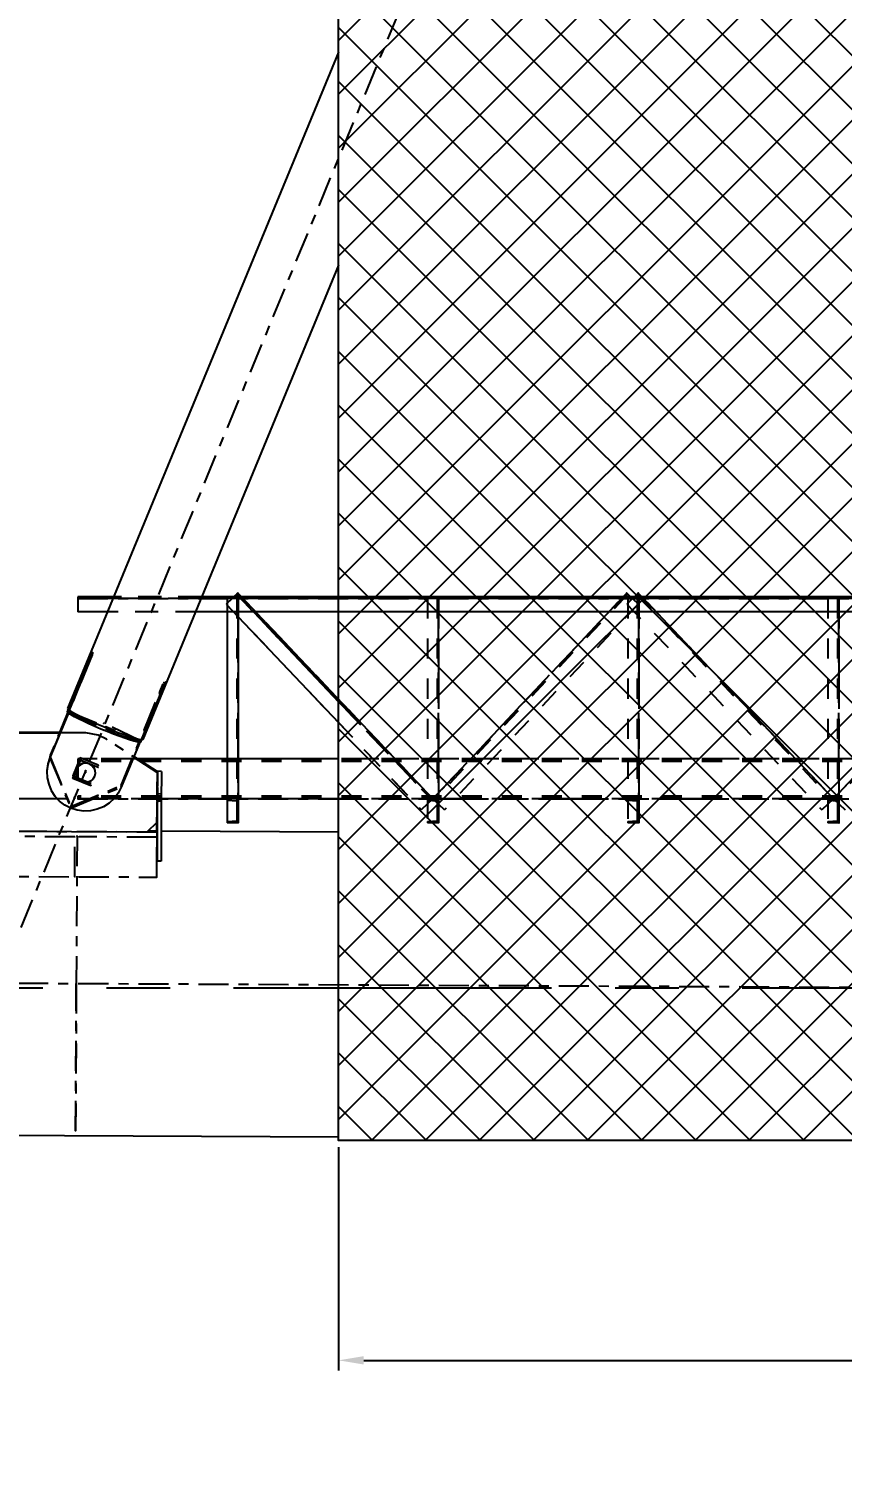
# Model space of a CAD drawing. Header units: millimetres. Extents: x 2368 to 8313, y 7493 to 11698.
# Drawn here: x 5055.7 to 5136.9, y 11022.9 to 11167.3 of the extents above; entities that cross this region are included whole.
import ezdxf

# ---------------------------------------------------------------- set-up
doc = ezdxf.new("R2010")
doc.units = ezdxf.units.MM
for name, pattern in [('CENTER', [50.8, 31.75, -6.35, 6.35, -6.35]), ('XKITLINE00', [0]), ('XKITLINE02', [4, 2, -2]), ('XKITLINE03', [6, 3, -1, 1, -1])]:
    doc.linetypes.add(name, pattern=pattern)
doc.styles.add('ROMANS', font='romans.shx')
doc.dimstyles.new('MD300', dxfattribs={"dimtxt": 2.5, "dimasz": 2.5, "dimexe": 1, "dimexo": 1, "dimgap": 0.5, "dimtad": 1, "dimdec": 1, "dimlfac": 50, "dimrnd": 0.5, "dimdsep": 46, "dimtxsty": 'ROMANS', "dimcen": 1, "dimclrd": 146, "dimclre": 146, "dimclrt": 30, "dimadec": 1, "dimazin": 2, "dimtfac": 1, "dimtdec": 1, "dimtmove": 0, "dimatfit": 1, "dimfxl": 1, "dimtolj": 1, "dimtzin": 0, "dimlwd": -1, "dimlwe": -1, "dimarcsym": 0})

# ---------------------------------------------------------------- blocks, each defined once
blk = doc.blocks.new('*D28')
at = {"color": 146, "transparency": 16777216}
for p, q in [((4264.13, 11249.2), (4264.13, 10991.04)), ((5216.59, 11054.98), (5216.59, 10991.04)), ((5214.09, 10992.04), (4266.63, 10992.04))]:
    blk.add_line(p, q, dxfattribs=at)
for points in [[(4266.63, 10992.45), (4266.63, 10991.62), (4264.13, 10992.04)], [(5214.09, 10992.45), (5214.09, 10991.62), (5216.59, 10992.04)]]:
    blk.add_solid(points, dxfattribs=at)
at = {"layer": 'Defpoints', "color": 0, "transparency": 16777216}
for p in [(4264.13, 11250.2), (5216.59, 11055.98), (4264.13, 10992.04)]:
    blk.add_point(p, dxfattribs=at)
at = {"color": 30, "transparency": 16777216, "insert": (4740.36, 10993.79), "char_height": 2.5, "attachment_point": 5, "style": 'ROMANS'}
blk.add_mtext('\\A1;47623', dxfattribs=at)
blk = doc.blocks.new('*D36')
at = {"color": 146, "transparency": 16777216}
for p, q in [((3888.59, 11276.27), (3888.59, 10979.26)), ((5216.59, 11054.98), (5216.59, 10979.26)), ((3891.09, 10980.26), (5214.09, 10980.26))]:
    blk.add_line(p, q, dxfattribs=at)
for points in [[(3891.09, 10980.68), (3891.09, 10979.85), (3888.59, 10980.26)], [(5214.09, 10980.68), (5214.09, 10979.85), (5216.59, 10980.26)]]:
    blk.add_solid(points, dxfattribs=at)
at = {"layer": 'Defpoints', "color": 0, "transparency": 16777216}
for p in [(3888.59, 11277.27), (5216.59, 11055.98), (5216.59, 10980.26)]:
    blk.add_point(p, dxfattribs=at)
at = {"color": 30, "transparency": 16777216, "insert": (4552.59, 10982.01), "char_height": 2.5, "attachment_point": 5, "style": 'ROMANS'}
blk.add_mtext('\\A1;66400', dxfattribs=at)
blk = doc.blocks.new('*D38')
at = {"color": 146, "transparency": 16777216}
for p, q in [((3888.58, 11276.27), (3888.58, 10968.16)), ((6544.59, 11276.27), (6544.59, 10968.16)), ((6542.09, 10969.16), (3891.08, 10969.16))]:
    blk.add_line(p, q, dxfattribs=at)
for points in [[(3891.08, 10969.58), (3891.08, 10968.75), (3888.58, 10969.16)], [(6542.09, 10969.58), (6542.09, 10968.75), (6544.59, 10969.16)]]:
    blk.add_solid(points, dxfattribs=at)
at = {"layer": 'Defpoints', "color": 0, "transparency": 16777216}
for p in [(3888.58, 11277.27), (6544.59, 11277.27), (3888.58, 10969.16)]:
    blk.add_point(p, dxfattribs=at)
at = {"color": 30, "transparency": 16777216, "insert": (5216.59, 10970.91), "char_height": 2.5, "attachment_point": 5, "style": 'ROMANS'}
blk.add_mtext('\\A1;132800', dxfattribs=at)
blk = doc.blocks.new('*D43')
at = {"color": 146, "transparency": 16777216}
for p, q in [((5055.56, 11273.42), (5043.55, 11273.42)), ((5044.55, 11092.92), (5044.55, 11270.92)), ((5059.56, 11090.42), (5043.55, 11090.42))]:
    blk.add_line(p, q, dxfattribs=at)
for points in [[(5044.13, 11270.92), (5044.96, 11270.92), (5044.55, 11273.42)], [(5044.13, 11092.92), (5044.96, 11092.92), (5044.55, 11090.42)]]:
    blk.add_solid(points, dxfattribs=at)
at = {"layer": 'Defpoints', "color": 0, "transparency": 16777216}
for p in [(5044.55, 11273.42), (5056.56, 11273.42), (5060.56, 11090.42)]:
    blk.add_point(p, dxfattribs=at)
at = {"color": 30, "transparency": 16777216, "insert": (5042.8, 11181.92), "char_height": 2.5, "attachment_point": 5, "rotation": 90, "style": 'ROMANS'}
blk.add_mtext('\\A1;9150', dxfattribs=at)
blk = doc.blocks.new('*D44')
at = {"color": 146, "transparency": 16777216}
for p, q in [((5086.59, 11055.61), (5086.59, 11033.33)), ((5346.59, 11055.28), (5346.59, 11033.33)), ((5089.09, 11034.33), (5344.09, 11034.33))]:
    blk.add_line(p, q, dxfattribs=at)
for points in [[(5089.09, 11034.75), (5089.09, 11033.92), (5086.59, 11034.33)], [(5344.09, 11034.75), (5344.09, 11033.92), (5346.59, 11034.33)]]:
    blk.add_solid(points, dxfattribs=at)
at = {"layer": 'Defpoints', "color": 0, "transparency": 16777216}
for p in [(5086.59, 11056.61), (5346.59, 11056.28), (5346.59, 11034.33)]:
    blk.add_point(p, dxfattribs=at)
at = {"color": 30, "transparency": 16777216, "insert": (5216.59, 11036.08), "char_height": 2.5, "attachment_point": 5, "style": 'ROMANS'}
blk.add_mtext('\\A1;13000', dxfattribs=at)

msp = doc.modelspace()

# ---------------------------------------------------------------- hatches: boundary and pattern name
h = msp.add_hatch()
h.set_pattern_fill('ANSI37', color=1, scale=1.2, style=0)
h.set_pattern_definition([(45, (2834.9725, 7335.82), (-2.6940768, 2.6940768), []), (135, (2834.9725, 7335.82), (-2.6940768, -2.6940768), [])])
h.paths.add_polyline_path([(5346.5882, 11056.2805), (5346.5882, 11216.2805), (5086.5882, 11216.2805), (5086.5882, 11056.2805)])

# ---------------------------------------------------------------- linework, layer by layer
at = {"color": 8, "linetype": 'XKITLINE03'}
for p, q in [((5052.5881, 11072.0118), (5216.5881, 11469.2205)), ((5052.5882, 11072.0118), (5216.5882, 11469.2205)), ((5061.9796, 11104.9461), (5057.7347, 11094.6648)), ((5061.9796, 11104.9461), (5057.7347, 11094.6648)), ((5061.9836, 11104.7952), (5057.7387, 11094.5139)), ((5061.9836, 11104.7952), (5057.7387, 11094.5139)), ((5064.8743, 11091.7414), (5069.1193, 11102.0227)), ((5064.8744, 11091.7414), (5069.1193, 11102.0227)), ((5064.8783, 11091.5905), (5069.1233, 11101.8718)), ((5064.8784, 11091.5905), (5069.1233, 11101.8718)), ((5059.4928, 11099.1046), (5059.531, 11099.1398)), ((5059.4928, 11099.1046), (5059.531, 11099.1398)), ((5059.5337, 11099.0369), (5059.4928, 11099.1046)), ((5059.5337, 11099.0369), (5059.4928, 11099.1046)), ((5059.531, 11099.1398), (5066.7763, 11096.1732)), ((5059.531, 11099.1398), (5066.7764, 11096.1732)), ((5059.6399, 11099.1427), (5066.6651, 11096.2661)), ((5059.6399, 11099.1427), (5066.6651, 11096.2661)), ((5059.6451, 11098.9439), (5066.6704, 11096.0673)), ((5059.6452, 11098.9439), (5066.6704, 11096.0673)), ((5061.3533, 11096.9922), (5043.6591, 11097.0533)), ((5061.3533, 11096.9922), (5043.6591, 11097.0533)), ((5062.5652, 11096.7625), (5061.3533, 11096.9922)), ((5062.5652, 11096.7625), (5061.3533, 11096.9922)), ((5066.6651, 11096.2661), (5063.1458, 11097.9564)), ((5066.6651, 11096.2661), (5063.1458, 11097.9564)), ((5066.6704, 11096.0673), (5063.1644, 11097.2536)), ((5066.6704, 11096.0673), (5063.1645, 11097.2536)), ((5063.4011, 11096.3576), (5062.5652, 11096.7625)), ((5063.401, 11096.3576), (5062.5652, 11096.7625)), ((5068.4733, 11093.0949), (5063.401, 11096.3576)), ((5068.4733, 11093.0949), (5063.4011, 11096.3576)), ((5066.7763, 11096.1732), (5066.8174, 11096.1054)), ((5066.7764, 11096.1732), (5066.8175, 11096.1054)), ((5066.8174, 11096.1054), (5066.7791, 11096.0702)), ((5066.8175, 11096.1054), (5066.7791, 11096.0702)), ((5057.7347, 11094.6648), (5059.8363, 11089.647)), ((5057.7347, 11094.6648), (5059.8363, 11089.647)), ((5057.7387, 11094.5139), (5059.8403, 11089.4962)), ((5057.7387, 11094.5139), (5059.8403, 11089.4962)), ((5060.7756, 11094.4933), (5060.0377, 11092.7061)), ((5060.7756, 11094.4933), (5060.0377, 11092.7061)), ((5060.7811, 11094.2839), (5060.0432, 11092.4966)), ((5060.7812, 11094.2839), (5060.0433, 11092.4966)), ((5060.7816, 11094.2697), (5060.0436, 11092.4825)), ((5060.7815, 11094.2697), (5060.0436, 11092.4825)), ((5062.5698, 11093.7587), (5060.7756, 11094.4933)), ((5062.5698, 11093.7587), (5060.7756, 11094.4933)), ((5062.5753, 11093.5493), (5060.7811, 11094.2839)), ((5062.5753, 11093.5493), (5060.7812, 11094.2839)), ((5062.5757, 11093.5351), (5060.7815, 11094.2697)), ((5062.5757, 11093.5351), (5060.7816, 11094.2697)), ((5060.0377, 11092.7061), (5061.8319, 11091.9714)), ((5060.0377, 11092.7061), (5061.8318, 11091.9714)), ((5060.0432, 11092.4966), (5061.8374, 11091.762)), ((5060.0433, 11092.4966), (5061.8374, 11091.762)), ((5060.0436, 11092.4825), (5061.8378, 11091.7478)), ((5060.0436, 11092.4825), (5061.8378, 11091.7478)), ((5061.3039, 11093.2253), (5061.3091, 11093.0301)), ((5061.3039, 11093.2253), (5061.3091, 11093.0301)), ((5068.4445, 11087.1187), (5068.4733, 11093.0949)), ((5068.4445, 11087.1187), (5068.4733, 11093.0949)), ((5068.4792, 11090.1696), (5068.4934, 11093.1161)), ((5068.4792, 11090.1696), (5068.4934, 11093.1161)), ((5059.8363, 11089.647), (5064.8744, 11091.7414)), ((5059.8363, 11089.647), (5064.8743, 11091.7414)), ((5059.8403, 11089.4962), (5064.8784, 11091.5905)), ((5059.8403, 11089.4962), (5064.8783, 11091.5905)), ((5068.4859, 11091.5491), (5068.457, 11085.5715)), ((5068.4858, 11091.5491), (5068.457, 11085.5715)), ((5068.4503, 11084.192), (5068.4792, 11090.1696)), ((5068.4504, 11084.192), (5068.4792, 11090.1696)), ((5036.4449, 11087.265), (5068.4445, 11087.1187)), ((5036.4449, 11087.265), (5068.4445, 11087.1187)), ((5060.4609, 11086.694), (5060.3899, 11071.9741)), ((5060.461, 11086.694), (5060.39, 11071.9741)), ((5068.4646, 11087.1385), (5068.4503, 11084.192)), ((5068.4646, 11087.1385), (5068.4504, 11084.192)), ((5068.457, 11085.5715), (5068.4646, 11087.1385)), ((5068.457, 11085.5715), (5068.4646, 11087.1385)), ((5060.2525, 11086.6183), (5044.6687, 11086.6895)), ((5060.2526, 11086.6183), (5044.6688, 11086.6895)), ((5060.2333, 11082.6341), (5060.2525, 11086.6183)), ((5060.2334, 11082.6341), (5060.2526, 11086.6183)), ((5068.4396, 11086.5808), (5060.6685, 11086.6164)), ((5068.4396, 11086.5808), (5060.6685, 11086.6164)), ((5068.4204, 11082.5966), (5068.4396, 11086.5808)), ((5068.4204, 11082.5966), (5068.4396, 11086.5808)), ((5044.6495, 11082.7053), (5060.2333, 11082.6341)), ((5044.6496, 11082.7053), (5060.2334, 11082.6341)), ((5060.6493, 11082.6322), (5068.4204, 11082.5966)), ((5060.6493, 11082.6322), (5068.4204, 11082.5966)), ((5006.5906, 11072.2337), (5216.5882, 11071.2206)), ((5006.5906, 11072.2337), (5216.5881, 11071.2206)), ((5060.39, 11071.9741), (5060.3189, 11057.2543)), ((5060.3189, 11057.2543), (5060.3899, 11071.9741)), ((5060.3899, 11071.9741), (5060.3189, 11057.2543)), ((5060.3189, 11057.2543), (5060.3899, 11071.9741))]:
    msp.add_line(p, q, dxfattribs=at)
at = {"color": 8, "linetype": 'XKITLINE00'}
for p, q in [((5086.5882, 11164.9924), (5059.5144, 11099.4197)), ((5086.5882, 11143.7273), (5067.0241, 11096.343)), ((5061.8444, 11104.876), (5059.5622, 11099.3484)), ((5061.959, 11104.7816), (5059.6768, 11099.2541)), ((5061.8729, 11104.9401), (5061.8444, 11104.876)), ((5061.9731, 11104.8232), (5061.8444, 11104.876)), ((5061.9004, 11104.9958), (5061.8729, 11104.9401)), ((5061.9924, 11104.8912), (5061.8729, 11104.9401)), ((5061.9247, 11105.0388), (5061.9004, 11104.9958)), ((5061.9294, 11105.0453), (5061.9247, 11105.0388)), ((5061.9522, 11105.0629), (5061.9294, 11105.0453)), ((5061.9772, 11105.0677), (5061.9522, 11105.0629)), ((5061.9824, 11104.8506), (5061.959, 11104.7816)), ((5061.9954, 11105.0538), (5061.9772, 11105.0677)), ((5061.9987, 11104.9168), (5061.9824, 11104.8506)), ((5061.9954, 11105.0538), (5062.0054, 11105.0223)), ((5062.0065, 11104.9755), (5061.9987, 11104.9168)), ((5062.0054, 11105.0223), (5062.0065, 11104.9755)), ((5069.1489, 11101.8377), (5066.8666, 11096.3101)), ((5069.2602, 11101.8395), (5066.978, 11096.3119)), ((5069.18, 11101.9035), (5069.1489, 11101.8377)), ((5069.2602, 11101.8395), (5069.1676, 11101.8774)), ((5069.2131, 11101.9628), (5069.18, 11101.9035)), ((5069.2862, 11101.9047), (5069.2003, 11101.9399)), ((5069.2459, 11102.0113), (5069.2131, 11101.9628)), ((5069.2759, 11102.0453), (5069.2459, 11102.0113)), ((5069.2862, 11101.9047), (5069.2602, 11101.8395)), ((5069.3009, 11102.0625), (5069.2759, 11102.0453)), ((5069.3081, 11101.9626), (5069.2862, 11101.9047)), ((5069.3191, 11102.0615), (5069.3009, 11102.0625)), ((5069.3244, 11102.009), (5069.3081, 11101.9626)), ((5069.3191, 11102.0615), (5069.3291, 11102.0424)), ((5069.3296, 11102.0267), (5069.3244, 11102.009)), ((5069.3291, 11102.0424), (5069.3296, 11102.0267)), ((5059.6838, 11099.2487), (5057.7381, 11094.5361)), ((5059.6986, 11099.2373), (5057.7393, 11094.4918)), ((5059.5313, 11099.0399), (5058.708, 11097.0457)), ((5059.5473, 11099.0314), (5058.7274, 11097.0457)), ((5059.5889, 11099.3374), (5059.4928, 11099.1046)), ((5059.4928, 11099.1046), (5059.5034, 11099.0747)), ((5059.6085, 11099.3294), (5059.5034, 11099.0747)), ((5059.5034, 11099.0747), (5059.5337, 11099.0369)), ((5059.5144, 11099.4197), (5059.5622, 11099.3484)), ((5059.6478, 11099.3133), (5059.5337, 11099.0369)), ((5059.5867, 11099.0152), (5059.5337, 11099.0369)), ((5059.6935, 11099.2946), (5059.5622, 11099.3484)), ((5059.7506, 11099.1991), (5059.6452, 11098.9439)), ((5059.8744, 11098.7946), (5059.6452, 11098.9439)), ((5059.6935, 11099.2946), (5059.6478, 11099.3133)), ((5059.7409, 11099.2051), (5059.6768, 11099.2541)), ((5060.0175, 11099.0355), (5059.7409, 11099.2051)), ((5059.9827, 11099.0568), (5059.8744, 11098.7946)), ((5060.1997, 11098.6106), (5059.8744, 11098.7946)), ((5060.3929, 11098.8308), (5060.0175, 11099.0355)), ((5060.6113, 11098.3972), (5060.1997, 11098.6106)), ((5060.8557, 11098.5972), (5060.3929, 11098.8308)), ((5061.0973, 11098.1606), (5060.6113, 11098.3972)), ((5061.3918, 11098.3419), (5060.8557, 11098.5972)), ((5061.985, 11098.0727), (5061.3918, 11098.3419)), ((5058.7742, 11097.0455), (5046.1691, 11097.089)), ((5058.7337, 11096.9569), (5046.2101, 11097.0001)), ((5061.6435, 11097.9077), (5061.0973, 11098.1606)), ((5062.234, 11097.646), (5061.6435, 11097.9077)), ((5062.6172, 11097.7976), (5061.985, 11098.0727)), ((5062.8513, 11097.3831), (5062.234, 11097.646)), ((5063.2693, 11097.525), (5062.6172, 11097.7976)), ((5063.4775, 11097.1267), (5062.8513, 11097.3831)), ((5063.9213, 11097.2633), (5063.2693, 11097.525)), ((5064.0944, 11096.8842), (5063.4775, 11097.1267)), ((5064.5535, 11097.0204), (5063.9213, 11097.2633)), ((5064.6837, 11096.6629), (5064.0944, 11096.8842)), ((5065.1467, 11096.8036), (5064.5535, 11097.0204)), ((5065.6828, 11096.6196), (5065.1467, 11096.8036)), ((5065.2283, 11096.4691), (5064.6837, 11096.6629)), ((5066.8374, 11096.3117), (5064.879, 11091.5684)), ((5065.7124, 11096.3085), (5065.2283, 11096.4691)), ((5066.1456, 11096.4739), (5065.6828, 11096.6196)), ((5066.1216, 11096.1858), (5065.7124, 11096.3085)), ((5066.4441, 11096.1046), (5066.1216, 11096.1858)), ((5066.521, 11096.371), (5066.1456, 11096.4739)), ((5066.5514, 11096.3647), (5066.4441, 11096.1046)), ((5066.6704, 11096.0673), (5066.4441, 11096.1046)), ((5066.7976, 11096.3139), (5066.521, 11096.371)), ((5066.7742, 11096.3188), (5066.6704, 11096.0673)), ((5066.7791, 11096.0702), (5066.7437, 11096.0847)), ((5066.8932, 11096.3466), (5066.7791, 11096.0702)), ((5066.8082, 11096.0837), (5066.7791, 11096.0702)), ((5066.8666, 11096.3101), (5066.7976, 11096.3139)), ((5066.9134, 11096.3384), (5066.8082, 11096.0837)), ((5066.978, 11096.3119), (5066.8834, 11096.3506)), ((5066.8932, 11096.3466), (5066.8834, 11096.3506)), ((5067.0241, 11096.343), (5066.978, 11096.3119)), ((5057.7381, 11094.5361), (5057.5374, 11093.8964)), ((5057.7393, 11094.4918), (5057.5385, 11093.852)), ((5057.7381, 11094.5361), (5057.7393, 11094.4918)), ((5061.0803, 11093.9689), (5060.8002, 11093.8525)), ((5061.0807, 11093.9547), (5060.8006, 11093.8383)), ((5061.0807, 11093.9547), (5060.8006, 11093.8383)), ((5061.0811, 11093.9405), (5060.801, 11093.8241)), ((5061.3828, 11093.9935), (5061.0803, 11093.9689)), ((5061.3832, 11093.9793), (5061.0807, 11093.9547)), ((5061.3832, 11093.9793), (5061.0807, 11093.9547)), ((5061.3836, 11093.9651), (5061.0811, 11093.9405)), ((5061.6781, 11093.9237), (5061.3828, 11093.9935)), ((5061.6785, 11093.9095), (5061.3832, 11093.9793)), ((5061.6785, 11093.9095), (5061.3832, 11093.9793)), ((5061.6788, 11093.8953), (5061.3836, 11093.9651)), ((5061.6781, 11093.9237), (5061.6785, 11093.9095)), ((5061.9372, 11093.7664), (5061.6781, 11093.9237)), ((5068.4745, 11093.0505), (5066.117, 11094.5669)), ((5068.4721, 11093.1392), (5066.1455, 11094.6359)), ((5057.5374, 11093.8964), (5057.4512, 11093.2317)), ((5057.4512, 11093.2317), (5057.4524, 11093.1874)), ((5057.5385, 11093.852), (5057.4524, 11093.1874)), ((5057.4524, 11093.1874), (5057.4834, 11092.5179)), ((5057.4834, 11092.5179), (5057.6307, 11091.864)), ((5057.5374, 11093.8964), (5057.5385, 11093.852)), ((5060.412, 11093.3974), (5060.3419, 11093.1032)), ((5060.4124, 11093.3832), (5060.3423, 11093.0891)), ((5060.4124, 11093.3832), (5060.3423, 11093.0891)), ((5060.4128, 11093.369), (5060.3427, 11093.0749)), ((5060.3427, 11093.0749), (5060.3672, 11092.7736)), ((5060.3672, 11092.7736), (5060.4841, 11092.4946)), ((5060.57, 11093.6555), (5060.412, 11093.3974)), ((5060.412, 11093.3974), (5060.4124, 11093.3832)), ((5060.5703, 11093.6413), (5060.4124, 11093.3832)), ((5060.5703, 11093.6413), (5060.4124, 11093.3832)), ((5060.4124, 11093.3832), (5060.4128, 11093.369)), ((5060.5707, 11093.6271), (5060.4128, 11093.369)), ((5060.4841, 11092.4946), (5060.6817, 11092.2653)), ((5060.8002, 11093.8525), (5060.57, 11093.6555)), ((5060.8006, 11093.8383), (5060.5703, 11093.6413)), ((5060.8006, 11093.8383), (5060.5703, 11093.6413)), ((5060.801, 11093.8241), (5060.5707, 11093.6271)), ((5061.9376, 11093.7522), (5061.6785, 11093.9095)), ((5061.9376, 11093.7522), (5061.6785, 11093.9095)), ((5061.6785, 11093.9095), (5061.6788, 11093.8953)), ((5061.938, 11093.738), (5061.6788, 11093.8953)), ((5061.9372, 11093.7664), (5062.1349, 11093.5371)), ((5061.9376, 11093.7522), (5062.1353, 11093.5229)), ((5061.9376, 11093.7522), (5062.1353, 11093.5229)), ((5061.938, 11093.738), (5062.1357, 11093.5087)), ((5062.207, 11092.6343), (5062.049, 11092.3762)), ((5062.1349, 11093.5371), (5062.2517, 11093.2581)), ((5062.1353, 11093.5229), (5062.2521, 11093.2439)), ((5062.1353, 11093.5229), (5062.2521, 11093.2439)), ((5062.1357, 11093.5087), (5062.2525, 11093.2298)), ((5062.2771, 11092.9285), (5062.207, 11092.6343)), ((5062.2525, 11093.2298), (5062.2771, 11092.9285)), ((5068.4745, 11093.0505), (5068.4505, 11088.0703)), ((5068.4721, 11093.1392), (5068.4745, 11093.0505)), ((5068.4936, 11093.1583), (5068.4792, 11090.1696)), ((5068.8936, 11093.1582), (5068.4936, 11093.1601)), ((5068.8936, 11093.1563), (5068.8792, 11090.1677)), ((5057.6307, 11091.864), (5057.8897, 11091.2455)), ((5057.8897, 11091.2455), (5058.2527, 11090.6813)), ((5060.9409, 11092.108), (5060.6817, 11092.2653)), ((5061.2362, 11092.0383), (5060.9409, 11092.108)), ((5061.5387, 11092.0628), (5061.2362, 11092.0383)), ((5061.8188, 11092.1792), (5061.5387, 11092.0628)), ((5062.049, 11092.3762), (5061.8188, 11092.1792)), ((5064.879, 11091.5684), (5064.5698, 11090.9731)), ((5058.2527, 11090.6813), (5058.7085, 11090.1884)), ((5059.2433, 11089.7818), (5058.7085, 11090.1884)), ((5059.8409, 11089.474), (5059.2433, 11089.7818)), ((5063.1, 11089.6245), (5062.479, 11089.3664)), ((5063.6666, 11089.9861), (5063.1, 11089.6245)), ((5064.1615, 11090.4403), (5063.6666, 11089.9861)), ((5064.5698, 11090.9731), (5064.1615, 11090.4403)), ((5068.4792, 11090.1696), (5068.4504, 11084.192)), ((5068.8792, 11090.1677), (5068.4792, 11090.1696)), ((5068.8827, 11090.8944), (5068.4827, 11090.8963)), ((5068.8792, 11090.1677), (5068.8504, 11084.1901)), ((5060.4831, 11089.2742), (5059.8409, 11089.474)), ((5061.1504, 11089.1885), (5060.4831, 11089.2742)), ((5061.8225, 11089.2195), (5061.1504, 11089.1885)), ((5062.479, 11089.3664), (5061.8225, 11089.2195)), ((5067.4457, 11087.0789), (5037.4461, 11087.216)), ((5068.4505, 11088.0703), (5067.4457, 11087.0789)), ((5068.4648, 11087.1754), (5067.5479, 11087.1798)), ((5086.5882, 11087.0879), (5068.8648, 11087.1734)), ((5068.8504, 11084.1901), (5068.4504, 11084.192)), ((5086.5882, 11056.6076), (5006.3266, 11056.9948))]:
    msp.add_line(p, q, dxfattribs=at)
at = {"color": 7, "linetype": 'XKITLINE00'}
for p, q in [((5060.5555, 11110.5862), (5060.5555, 11109.0862)), ((5060.5555, 11110.5862), (5060.5555, 11110.5862)), ((5064.1248, 11110.5862), (5060.5555, 11110.5862)), ((5086.5882, 11110.5862), (5072.9048, 11110.5862)), ((5076.5192, 11110.9666), (5076.118, 11110.5862)), ((5076.4031, 11110.8565), (5076.6595, 11110.5862)), ((5076.5192, 11110.9666), (5076.88, 11110.5862)), ((5063.5055, 11109.0862), (5060.5555, 11109.0862)), ((5086.5882, 11109.0862), (5072.2854, 11109.0862)), ((5075.4591, 11109.0862), (5075.4591, 11088.0161)), ((5076.5591, 11109.0862), (5076.5591, 11088.0161)), ((5076.5591, 11108.5994), (5086.5882, 11098.0246)), ((5078.0821, 11109.0862), (5086.5882, 11100.1172)), ((5078.3026, 11109.0862), (5086.5882, 11100.3497)), ((5075.4591, 11094.4162), (5066.487, 11094.4162)), ((5086.5882, 11094.4162), (5076.5591, 11094.4162)), ((5068.4804, 11090.4162), (5068.4617, 11090.4162)), ((5075.4591, 11090.4162), (5068.8804, 11090.4162)), ((5086.5882, 11090.4162), (5076.5591, 11090.4162)), ((5076.5591, 11088.0161), (5075.4591, 11088.0161))]:
    msp.add_line(p, q, dxfattribs=at)
at = {"color": 3, "linetype": 'XKITLINE02'}
for p, q in [((5060.5555, 11110.5862), (5060.5555, 11109.0862)), ((5368.572, 11110.5862), (5060.5555, 11110.5862)), ((5216.5592, 11110.5862), (5060.5555, 11110.5862)), ((5060.5555, 11110.5862), (5060.5555, 11109.0862)), ((5060.5555, 11110.5862), (5060.5555, 11109.0862)), ((5060.5555, 11110.4162), (5060.5555, 11109.0862)), ((5060.5555, 11110.4162), (5060.5555, 11110.4162)), ((5368.572, 11110.4162), (5060.5555, 11110.4162)), ((5216.5592, 11110.4162), (5060.5555, 11110.4162)), ((5060.5555, 11110.4162), (5060.5555, 11109.0862)), ((5072.9048, 11110.5862), (5064.1248, 11110.5862)), ((5076.118, 11110.5862), (5075.3582, 11109.8656)), ((5075.3582, 11109.8656), (5076.5591, 11108.5994)), ((5076.5192, 11110.9666), (5075.3583, 11109.8656)), ((5075.3583, 11109.8656), (5094.8482, 11089.3151)), ((5076.5592, 11110.4161), (5075.4591, 11110.4161)), ((5075.4591, 11110.4161), (5075.4591, 11088.0162)), ((5076.5591, 11110.4161), (5075.4591, 11110.4161)), ((5075.4591, 11110.4161), (5075.4591, 11109.0862)), ((5076.5192, 11110.9666), (5076.4031, 11110.8565)), ((5076.4031, 11110.8565), (5095.893, 11090.306)), ((5076.4191, 11110.4161), (5076.4191, 11088.0162)), ((5076.4191, 11110.4161), (5076.4191, 11088.0161)), ((5076.5192, 11110.9666), (5096.0091, 11090.4161)), ((5076.5591, 11110.4161), (5076.5591, 11088.0162)), ((5076.5591, 11110.4161), (5076.5591, 11109.0862)), ((5076.6595, 11110.5862), (5078.0821, 11109.0862)), ((5076.88, 11110.5862), (5078.3026, 11109.0862)), ((5346.5882, 11110.5862), (5086.5882, 11110.5862)), ((5096.5592, 11110.4161), (5095.4591, 11110.4161)), ((5095.4591, 11110.4161), (5095.4591, 11088.0162)), ((5095.4591, 11110.4161), (5095.4591, 11088.0161)), ((5096.5591, 11110.4161), (5095.4591, 11110.4161)), ((5115.3565, 11110.9644), (5096.0091, 11090.4162)), ((5115.3565, 11110.9644), (5096.0091, 11090.4162)), ((5115.473, 11110.8547), (5096.1256, 11090.3065)), ((5115.473, 11110.8547), (5096.1256, 11090.3065)), ((5096.4191, 11110.4161), (5096.4191, 11088.0162)), ((5096.4191, 11110.4161), (5096.4191, 11088.0161)), ((5096.5591, 11110.4161), (5096.5591, 11088.0162)), ((5096.5591, 11110.4161), (5096.5591, 11088.0161)), ((5116.5214, 11109.8675), (5097.174, 11089.3193)), ((5116.5214, 11109.8675), (5097.174, 11089.3193)), ((5115.3565, 11110.9644), (5116.5214, 11109.8675)), ((5115.3565, 11110.9644), (5116.5214, 11109.8675)), ((5116.5192, 11110.9666), (5115.3582, 11109.8656)), ((5115.3582, 11109.8656), (5134.8482, 11089.3151)), ((5116.5192, 11110.9666), (5115.3583, 11109.8656)), ((5115.3583, 11109.8656), (5134.8482, 11089.3151)), ((5116.5592, 11110.4161), (5115.4591, 11110.4161)), ((5115.4591, 11110.4161), (5115.4591, 11088.0162)), ((5115.4591, 11110.4161), (5115.4591, 11088.0161)), ((5116.5591, 11110.4161), (5115.4591, 11110.4161)), ((5116.4031, 11110.8565), (5135.893, 11090.306)), ((5116.4031, 11110.8565), (5135.893, 11090.306)), ((5116.4191, 11110.4161), (5116.4191, 11088.0162)), ((5116.4191, 11110.4161), (5116.4191, 11088.0161)), ((5116.5192, 11110.9666), (5136.0091, 11090.4161)), ((5116.5192, 11110.9666), (5136.0091, 11090.4161)), ((5116.5591, 11110.4161), (5116.5591, 11088.0162)), ((5116.5591, 11110.4161), (5116.5591, 11088.0161)), ((5136.5592, 11110.4161), (5135.4591, 11110.4161)), ((5135.4591, 11110.4161), (5135.4592, 11088.0162)), ((5135.4591, 11110.4161), (5135.4591, 11088.0161)), ((5136.5591, 11110.4161), (5135.4591, 11110.4161)), ((5155.3565, 11110.9644), (5136.0091, 11090.4162)), ((5155.3565, 11110.9644), (5136.0091, 11090.4162)), ((5155.473, 11110.8547), (5136.1256, 11090.3065)), ((5155.473, 11110.8547), (5136.1256, 11090.3065)), ((5136.4191, 11110.4161), (5136.4192, 11088.0162)), ((5136.4191, 11110.4161), (5136.4191, 11088.0161)), ((5136.5591, 11110.4161), (5136.5592, 11088.0162)), ((5136.5591, 11110.4161), (5136.5591, 11088.0161)), ((5368.572, 11109.0862), (5060.5555, 11109.0862)), ((5216.5592, 11109.0862), (5060.5555, 11109.0862)), ((5072.2854, 11109.0862), (5063.5055, 11109.0862)), ((5346.5882, 11109.0862), (5086.5882, 11109.0862)), ((5086.5882, 11100.3497), (5096.0091, 11090.4161)), ((5086.5882, 11100.1172), (5095.893, 11090.306)), ((5086.5882, 11098.0246), (5094.8482, 11089.3151)), ((5368.8773, 11094.4162), (5060.5555, 11094.4162)), ((5066.487, 11094.4162), (5060.5555, 11094.4162)), ((5060.5555, 11094.4162), (5060.5555, 11094.2462)), ((5060.5555, 11094.4162), (5060.5555, 11090.4162)), ((5060.5555, 11094.4162), (5060.5555, 11094.4162)), ((5060.5555, 11094.4162), (5060.5555, 11094.2462)), ((5060.5555, 11094.4162), (5060.5555, 11090.4162)), ((5368.8773, 11094.4162), (5060.5555, 11094.4162)), ((5368.8773, 11094.2462), (5060.5555, 11094.2462)), ((5060.5555, 11094.2462), (5060.5555, 11094.1398)), ((5060.5555, 11094.2462), (5060.5555, 11094.1398)), ((5368.8773, 11094.2462), (5060.5555, 11094.2462)), ((5368.8773, 11094.1398), (5060.5555, 11094.1398)), ((5368.8773, 11094.1398), (5060.5555, 11094.1398)), ((5076.5591, 11094.4162), (5075.4591, 11094.4162)), ((5346.5882, 11094.4162), (5086.5882, 11094.4162)), ((5061.3039, 11093.2253), (5061.3035, 11093.2395)), ((5061.3039, 11093.2253), (5061.3036, 11093.2395)), ((5061.3051, 11093.1809), (5061.3039, 11093.2253)), ((5061.3051, 11093.1809), (5061.3039, 11093.2253)), ((5061.3077, 11093.0833), (5061.3053, 11093.172)), ((5061.3077, 11093.0833), (5061.3053, 11093.172)), ((5061.3091, 11093.0301), (5061.3079, 11093.0744)), ((5061.3091, 11093.0301), (5061.3079, 11093.0744)), ((5061.3095, 11093.0159), (5061.3091, 11093.0301)), ((5061.3095, 11093.0159), (5061.3091, 11093.0301)), ((5061.3099, 11093.0017), (5061.3095, 11093.0159)), ((5060.2289, 11090.4137), (5060.2237, 11090.6089)), ((5368.8773, 11090.6926), (5060.5555, 11090.6926)), ((5060.5555, 11090.6926), (5060.5555, 11090.5862)), ((5060.5555, 11090.6926), (5060.5555, 11090.5862)), ((5368.8773, 11090.6926), (5060.5555, 11090.6926)), ((5368.8773, 11090.5862), (5060.5555, 11090.5862)), ((5060.5555, 11090.5862), (5060.5555, 11090.4162)), ((5060.5555, 11090.5862), (5060.5555, 11090.4162)), ((5368.8773, 11090.5862), (5060.5555, 11090.5862)), ((5364.6959, 11090.4162), (5060.5555, 11090.4162)), ((5068.4617, 11090.4162), (5060.5555, 11090.4162)), ((5060.5555, 11090.4162), (5060.5555, 11090.4162)), ((5368.8773, 11090.4162), (5060.5555, 11090.4162)), ((5068.8804, 11090.4162), (5068.4804, 11090.4162)), ((5076.5591, 11090.4162), (5075.4591, 11090.4162)), ((5075.4591, 11090.4162), (5075.4591, 11090.2802)), ((5076.5591, 11090.4162), (5075.4591, 11090.4162)), ((5075.4591, 11090.4162), (5075.4591, 11090.2802)), ((5075.4591, 11090.2802), (5076.4191, 11090.2034)), ((5075.4591, 11090.2802), (5075.4591, 11090.2802)), ((5075.4591, 11090.2802), (5076.4191, 11090.2034)), ((5076.4191, 11090.2034), (5076.4191, 11088.229)), ((5076.4191, 11090.2034), (5076.4191, 11090.2034)), ((5076.4191, 11090.2034), (5076.4191, 11088.229)), ((5076.5591, 11090.4162), (5076.5591, 11088.0161)), ((5076.5591, 11090.4162), (5076.5591, 11088.0161)), ((5086.5882, 11090.4162), (5346.5882, 11090.4162)), ((5096.0091, 11090.4161), (5094.8482, 11089.3151)), ((5096.0091, 11090.4161), (5094.8482, 11089.3151)), ((5095.4591, 11090.4162), (5095.4591, 11090.2802)), ((5096.5591, 11090.4162), (5095.4591, 11090.4162)), ((5095.4591, 11090.4162), (5095.4591, 11090.2802)), ((5095.4591, 11090.2802), (5096.4191, 11090.2034)), ((5095.4591, 11090.2802), (5095.4591, 11090.2802)), ((5095.4591, 11090.2802), (5096.4191, 11090.2034)), ((5096.0091, 11090.4162), (5097.174, 11089.3193)), ((5096.0091, 11090.4162), (5097.174, 11089.3193)), ((5096.4191, 11090.2034), (5096.4191, 11088.229)), ((5096.4191, 11090.2034), (5096.4191, 11090.2034)), ((5096.4191, 11090.2034), (5096.4191, 11088.229)), ((5096.5591, 11090.4162), (5096.5591, 11088.0161)), ((5096.5591, 11090.4162), (5096.5591, 11088.0161)), ((5115.4591, 11090.4162), (5115.4591, 11090.2802)), ((5116.5591, 11090.4162), (5115.4591, 11090.4162)), ((5115.4591, 11090.4162), (5115.4591, 11090.2802)), ((5115.4591, 11090.2802), (5116.4191, 11090.2034)), ((5115.4591, 11090.2802), (5115.4591, 11090.2802)), ((5115.4591, 11090.2802), (5116.4191, 11090.2034)), ((5116.4191, 11090.2034), (5116.4191, 11088.229)), ((5116.4191, 11090.2034), (5116.4191, 11090.2034)), ((5116.4191, 11090.2034), (5116.4191, 11088.229)), ((5116.5591, 11090.4162), (5116.5591, 11088.0161)), ((5116.5591, 11090.4162), (5116.5591, 11088.0161)), ((5136.0091, 11090.4161), (5134.8482, 11089.3151)), ((5136.0091, 11090.4161), (5134.8482, 11089.3151)), ((5135.4591, 11090.4162), (5135.4591, 11090.2802)), ((5136.5591, 11090.4162), (5135.4591, 11090.4162)), ((5135.4591, 11090.4162), (5135.4591, 11090.2802)), ((5135.4591, 11090.2802), (5136.4191, 11090.2034)), ((5135.4591, 11090.2802), (5135.4591, 11090.2802)), ((5135.4591, 11090.2802), (5136.4191, 11090.2034)), ((5136.0091, 11090.4162), (5137.174, 11089.3193)), ((5136.0091, 11090.4162), (5137.174, 11089.3193)), ((5136.4191, 11090.2034), (5136.4191, 11088.229)), ((5136.4191, 11090.2034), (5136.4191, 11090.2034)), ((5136.4191, 11090.2034), (5136.4191, 11088.229)), ((5136.5591, 11090.4162), (5136.5591, 11088.0161)), ((5136.5591, 11090.4162), (5136.5591, 11088.0161)), ((5075.4591, 11088.1522), (5076.4191, 11088.229)), ((5075.4591, 11088.1522), (5076.4191, 11088.229)), ((5075.4591, 11088.1522), (5075.4591, 11088.0161)), ((5075.4591, 11088.1522), (5075.4591, 11088.1522)), ((5075.4591, 11088.1522), (5075.4591, 11088.0161)), ((5076.4191, 11088.229), (5076.4191, 11088.229)), ((5095.4591, 11088.1522), (5096.4191, 11088.229)), ((5095.4591, 11088.1522), (5096.4191, 11088.229)), ((5095.4591, 11088.1522), (5095.4591, 11088.0161)), ((5095.4591, 11088.1522), (5095.4591, 11088.1522)), ((5095.4591, 11088.1522), (5095.4591, 11088.0161)), ((5096.4191, 11088.229), (5096.4191, 11088.229)), ((5115.4591, 11088.1522), (5116.4191, 11088.229)), ((5115.4591, 11088.1522), (5116.4191, 11088.229)), ((5115.4591, 11088.1522), (5115.4591, 11088.0161)), ((5115.4591, 11088.1522), (5115.4591, 11088.1522)), ((5115.4591, 11088.1522), (5115.4591, 11088.0161)), ((5116.4191, 11088.229), (5116.4191, 11088.229)), ((5135.4591, 11088.1522), (5136.4191, 11088.229)), ((5135.4591, 11088.1522), (5136.4191, 11088.229)), ((5135.4591, 11088.1522), (5135.4591, 11088.0161)), ((5135.4591, 11088.1522), (5135.4591, 11088.1522)), ((5135.4591, 11088.1522), (5135.4591, 11088.0161)), ((5136.4191, 11088.229), (5136.4191, 11088.229)), ((5076.5592, 11088.0162), (5075.4591, 11088.0162)), ((5076.5591, 11088.0161), (5075.4591, 11088.0161)), ((5096.5592, 11088.0162), (5095.4591, 11088.0162)), ((5096.5591, 11088.0161), (5095.4591, 11088.0161)), ((5096.5591, 11088.0161), (5095.4591, 11088.0161)), ((5116.5592, 11088.0162), (5115.4591, 11088.0162)), ((5116.5591, 11088.0161), (5115.4591, 11088.0161)), ((5116.5591, 11088.0161), (5115.4591, 11088.0161)), ((5136.5591, 11088.0161), (5135.4591, 11088.0161)), ((5136.5591, 11088.0161), (5135.4591, 11088.0161)), ((5136.5592, 11088.0162), (5135.4592, 11088.0162))]:
    msp.add_line(p, q, dxfattribs=at)
at = {"color": 1, "linetype": 'XKITLINE03'}
for p, q in [((5060.5555, 11110.4162), (5368.572, 11110.4162)), ((5216.5592, 11110.4162), (5060.5555, 11110.4162)), ((5076.5192, 11110.9666), (5096.0091, 11090.4161)), ((5096.0091, 11090.4161), (5076.5192, 11110.9666)), ((5076.5591, 11110.4161), (5076.5591, 11088.0162)), ((5076.5591, 11088.0161), (5076.5591, 11110.4161)), ((5115.3565, 11110.9644), (5096.0091, 11090.4162)), ((5096.0091, 11090.4162), (5115.3565, 11110.9644)), ((5096.5591, 11110.4161), (5096.5591, 11088.0162)), ((5096.5591, 11088.0161), (5096.5591, 11110.4161)), ((5136.0091, 11090.4161), (5116.5192, 11110.9666)), ((5116.5192, 11110.9666), (5136.0091, 11090.4161)), ((5116.5591, 11110.4161), (5116.5591, 11088.0162)), ((5116.5591, 11088.0161), (5116.5591, 11110.4161)), ((5155.3565, 11110.9644), (5136.0091, 11090.4162)), ((5136.0091, 11090.4162), (5155.3565, 11110.9644)), ((5136.5591, 11110.4161), (5136.5591, 11088.0162)), ((5136.5591, 11088.0161), (5136.5591, 11110.4161)), ((5368.8773, 11090.4162), (5060.5555, 11090.4162)), ((5060.5555, 11090.4162), (5368.8773, 11090.4162)), ((5076.5591, 11090.4162), (5076.5591, 11090.4162)), ((5096.5591, 11090.4162), (5096.5591, 11090.4162)), ((5116.5591, 11090.4162), (5116.5591, 11090.4162)), ((5136.5591, 11090.4162), (5136.5591, 11090.4162))]:
    msp.add_line(p, q, dxfattribs=at)
at = {"color": 3, "linetype": 'XKITLINE00'}
for p, q in [((5061.3098, 11093.0017), (5061.3095, 11093.0159)), ((5060.2288, 11090.4137), (5060.2237, 11090.6089))]:
    msp.add_line(p, q, dxfattribs=at)
at = {"color": 6, "linetype": 'CENTER'}
msp.add_line((3247.3048, 11071.5205), (7181.1218, 11071.5205), dxfattribs=at)
at = {"color": 1}
msp.add_lwpolyline([(5086.5882, 11216.2805), (5346.5882, 11216.2805), (5346.5882, 11056.2805), (5086.5882, 11056.2805)], close=True, dxfattribs=at)
at = {"color": 1, "linetype": 'XKITLINE00'}
for centre in [(5060.5555, 11110.4162), (5060.5555, 11110.4162), (5076.5192, 11110.9666), (5076.5192, 11110.9666), (5076.5591, 11110.4161), (5076.5591, 11110.4161), (5096.5591, 11110.4161), (5096.5591, 11110.4161), (5115.3565, 11110.9644), (5115.3565, 11110.9644), (5116.5192, 11110.9666), (5116.5192, 11110.9666), (5116.5591, 11110.4161), (5116.5591, 11110.4161), (5136.5591, 11110.4161), (5136.5591, 11110.4161), (5060.5555, 11090.4162), (5060.5555, 11090.4162), (5076.5591, 11090.4162), (5096.0091, 11090.4162), (5096.0091, 11090.4162), (5096.0091, 11090.4161), (5096.0091, 11090.4161), (5096.5591, 11090.4162), (5116.5591, 11090.4162), (5136.0091, 11090.4162), (5136.0091, 11090.4162), (5136.0091, 11090.4161), (5136.0091, 11090.4161), (5136.5591, 11090.4162), (5076.5591, 11088.0162), (5076.5591, 11088.0161), (5096.5591, 11088.0162), (5096.5591, 11088.0161), (5116.5591, 11088.0162), (5116.5591, 11088.0161), (5136.5591, 11088.0162), (5136.5591, 11088.0161)]:
    msp.add_circle(centre, 0.004, dxfattribs=at)
at = {"color": 8, "linetype": 'XKITLINE00'}
for centre in [(5061.9796, 11104.9461), (5061.9796, 11104.9461), (5061.9836, 11104.7952), (5061.9836, 11104.7952), (5069.1193, 11102.0227), (5069.1193, 11102.0227), (5069.1233, 11101.8718), (5069.1233, 11101.8718), (5059.4928, 11099.1046), (5059.4928, 11099.1046), (5059.4928, 11099.1046), (5059.4928, 11099.1046), (5059.531, 11099.1398), (5059.531, 11099.1398), (5059.531, 11099.1398), (5059.531, 11099.1398), (5059.5337, 11099.0369), (5059.5337, 11099.0369), (5059.6399, 11099.1427), (5059.6399, 11099.1427), (5059.6451, 11098.9439), (5059.6452, 11098.9439), (5061.3533, 11096.9922), (5061.3533, 11096.9922), (5061.3533, 11096.9922), (5061.3533, 11096.9922), (5063.1458, 11097.9564), (5063.1458, 11097.9564), (5063.1644, 11097.2536), (5063.1645, 11097.2536), (5062.5652, 11096.7625), (5062.5652, 11096.7625), (5062.5652, 11096.7625), (5062.5652, 11096.7625), (5063.401, 11096.3576), (5063.401, 11096.3576), (5063.4011, 11096.3576), (5063.4011, 11096.3576), (5066.6651, 11096.2661), (5066.6651, 11096.2661), (5066.6651, 11096.2661), (5066.6651, 11096.2661), (5066.6704, 11096.0673), (5066.6704, 11096.0673), (5066.6704, 11096.0673), (5066.6704, 11096.0673), (5066.7763, 11096.1732), (5066.7763, 11096.1732), (5066.7764, 11096.1732), (5066.7764, 11096.1732), (5066.7791, 11096.0702), (5066.7791, 11096.0702), (5066.8174, 11096.1054), (5066.8174, 11096.1054), (5066.8175, 11096.1054), (5066.8175, 11096.1054), (5057.7347, 11094.6648), (5057.7347, 11094.6648), (5057.7347, 11094.6648), (5057.7347, 11094.6648), (5057.7387, 11094.5139), (5057.7387, 11094.5139), (5057.7387, 11094.5139), (5057.7387, 11094.5139), (5060.7756, 11094.4933), (5060.7756, 11094.4933), (5060.7756, 11094.4933), (5060.7756, 11094.4933), (5060.7811, 11094.2839), (5060.7811, 11094.2839), (5060.7812, 11094.2839), (5060.7812, 11094.2839), (5060.7815, 11094.2697), (5060.7815, 11094.2697), (5060.7816, 11094.2697), (5060.7816, 11094.2697), (5060.0377, 11092.7061), (5060.0377, 11092.7061), (5060.0377, 11092.7061), (5060.0377, 11092.7061), (5060.0432, 11092.4966), (5060.0432, 11092.4966), (5060.0433, 11092.4966), (5060.0433, 11092.4966), (5060.0436, 11092.4825), (5060.0436, 11092.4825), (5060.0436, 11092.4825), (5060.0436, 11092.4825), (5061.3039, 11093.2253), (5061.3039, 11093.2253), (5061.3091, 11093.0301), (5061.3091, 11093.0301), (5062.5698, 11093.7587), (5062.5698, 11093.7587), (5062.5753, 11093.5493), (5062.5753, 11093.5493), (5062.5757, 11093.5351), (5062.5757, 11093.5351), (5068.4733, 11093.0949), (5068.4733, 11093.0949), (5068.4733, 11093.0949), (5068.4733, 11093.0949), (5068.4934, 11093.1161), (5068.4934, 11093.1161), (5061.8318, 11091.9714), (5061.8319, 11091.9714), (5061.8374, 11091.762), (5061.8374, 11091.762), (5061.8378, 11091.7478), (5061.8378, 11091.7478), (5064.8743, 11091.7414), (5064.8743, 11091.7414), (5064.8744, 11091.7414), (5064.8744, 11091.7414), (5064.8783, 11091.5905), (5064.8783, 11091.5905), (5064.8784, 11091.5905), (5064.8784, 11091.5905), (5068.4858, 11091.5491), (5068.4859, 11091.5491), (5059.8363, 11089.647), (5059.8363, 11089.647), (5059.8363, 11089.647), (5059.8363, 11089.647), (5068.4792, 11090.1696), (5068.4792, 11090.1696), (5068.4792, 11090.1696), (5068.4792, 11090.1696), (5059.8403, 11089.4962), (5059.8403, 11089.4962), (5059.8403, 11089.4962), (5059.8403, 11089.4962), (5060.4609, 11086.694), (5060.461, 11086.694), (5068.4445, 11087.1187), (5068.4445, 11087.1187), (5068.4445, 11087.1187), (5068.4445, 11087.1187), (5068.4646, 11087.1385), (5068.4646, 11087.1385), (5068.4646, 11087.1385), (5068.4646, 11087.1385), (5060.2525, 11086.6183), (5060.2525, 11086.6183), (5060.2526, 11086.6183), (5060.2526, 11086.6183), (5060.6685, 11086.6164), (5060.6685, 11086.6164), (5068.4396, 11086.5808), (5068.4396, 11086.5808), (5068.4396, 11086.5808), (5068.4396, 11086.5808), (5068.457, 11085.5715), (5068.457, 11085.5715), (5068.457, 11085.5715), (5068.457, 11085.5715), (5068.4503, 11084.192), (5068.4503, 11084.192), (5068.4504, 11084.192), (5068.4504, 11084.192), (5060.2333, 11082.6341), (5060.2333, 11082.6341), (5060.2334, 11082.6341), (5060.2334, 11082.6341), (5060.6493, 11082.6322), (5060.6493, 11082.6322), (5068.4204, 11082.5966), (5068.4204, 11082.5966), (5068.4204, 11082.5966), (5068.4204, 11082.5966), (5060.3899, 11071.9741), (5060.3899, 11071.9741), (5060.3899, 11071.9741), (5060.3899, 11071.9741), (5060.39, 11071.9741), (5060.39, 11071.9741), (5060.3189, 11057.2543), (5060.3189, 11057.2543), (5060.3189, 11057.2543), (5060.3189, 11057.2543)]:
    msp.add_circle(centre, 0.004, dxfattribs=at)

# ---------------------------------------------------------------- dimensions: what is measured, and where the dimension line sits
for base, p1, p2, picture, middle in [((3888.5836, 10969.1621), (6544.5882, 11277.2708), (3888.5836, 11277.2703), '*D38', (5216.5859, 10970.9121)), ((5216.5882, 10980.2647), (3888.5882, 11277.2717), (5216.5882, 11055.9804), '*D36', (4552.5882, 10982.0147)), ((4264.1289, 10992.0378), (5216.5882, 11055.9804), (4264.1289, 11250.201), '*D28', (4740.3585, 10993.7878)), ((5346.5882, 11034.3346), (5086.5882, 11056.6076), (5346.5882, 11056.2805), '*D44', (5216.5882, 11036.0846))]:
    dim = msp.add_linear_dim(base=base, p1=p1, p2=p2, dimstyle='MD300')
    dim.commit()
    dim.dimension.update_dxf_attribs({"geometry": picture, "text_midpoint": middle})
dim = msp.add_linear_dim(base=(5044.5454, 11273.4162), p1=(5060.5595, 11090.4162), p2=(5056.5631, 11273.4162), angle=90, dimstyle='MD300')
dim.commit()
dim.dimension.update_dxf_attribs({"geometry": '*D43', "text_midpoint": (5042.7954, 11181.9162)})

doc.saveas('drawing.dxf')
